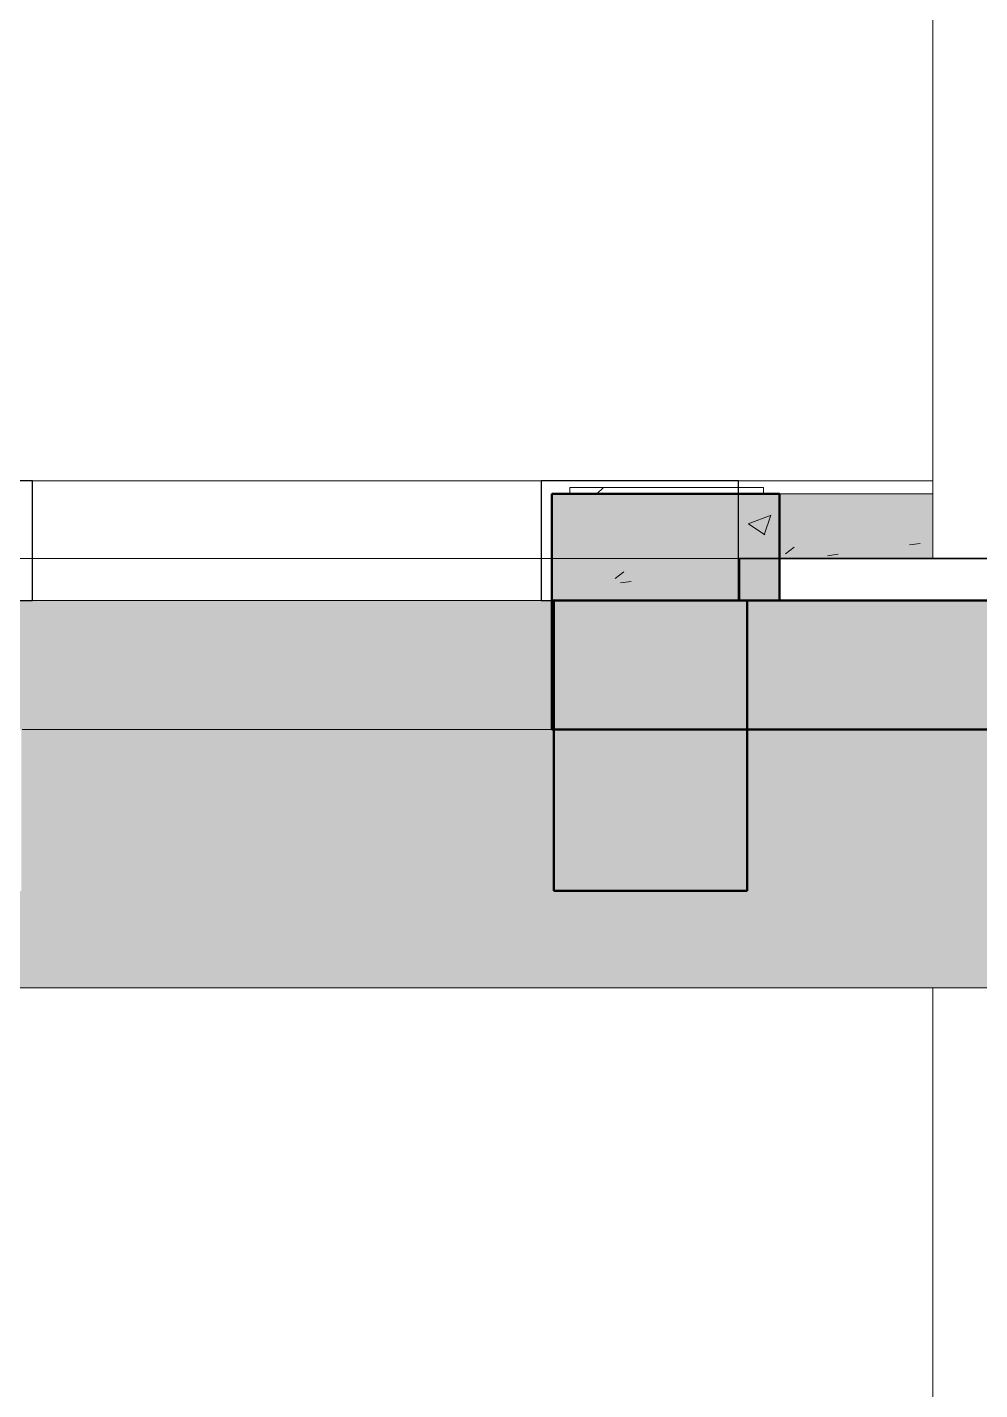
# Model space of a CAD drawing. Header units: millimetres. Extents: x -29259 to 87313, y -139821 to 46728.
# Drawn here: x 8904 to 10380, y -76959 to -74849 of the extents above; entities that cross this region are included whole.
import ezdxf

# ---------------------------------------------------------------- set-up
doc = ezdxf.new("R2010")
doc.units = ezdxf.units.MM
doc.linetypes.add('Centre', pattern=[31.75, 6.35, -4.7625, 15.875, -4.7625])
for name, color, linetype, lineweight in [('A-FLOR', 192, 'Continuous', 9), ('A-FLOR-LEVL', 51, 'Continuous', 9), ('A-FLOR-PATT', 8, 'Continuous', 18), ('A-WALL', 113, 'Continuous', 18), ('A-WALL-PATT', 111, 'Continuous', 18), ('Proposed Equipment', 1, 'Continuous', 9), ('Proposed Structure', 5, 'Continuous', 9), ('S-BEAM', 12, 'Continuous', 9), ('S-COLS', 52, 'Continuous', 18), ('S-FSTN', 2, 'Continuous', 9), ('SF - R6 - Mech - Copy_dwg', 8, 'Continuous', 9), ('SF-BREAK THROUGH_dwg', 8, 'Continuous', 9)]:
    doc.layers.add(name, color=color, linetype=linetype, lineweight=lineweight)
pattern_1 = [(50, (8690.73, 6935), (364.368, -31.878), [38.1, -419.1]), (355, (8690.73, 6935), (-70.486, 382.113), [30.48, -335.28]), (100.451, (8721.1, 6932.34), (293.885, 350.233), [32.38, -356.18]), (46.184, (8690.73, 7036.6), (542.16, -84.086), [57.15, -628.65]), (96.636, (8735.9, 7029.6), (474.805, 494.855), [48.57, -534.27]), (351.184, (8690.73, 7036.6), (474.81, 494.85), [45.72, -502.92]), (21, (8741.53, 7011.2), (303.228, -204.53), [38.1, -419.1]), (326, (8741.53, 7011.2), (123.604, 368.376), [30.48, -335.28]), (71.451, (8766.8, 6994.16), (426.834, 163.843), [32.38, -356.18]), (37.5, (8690.73, 6935), (6.1766, 169.11), [16.764, -314.452, 16.764, -323.596, -336.55]), (37.5, (8690.73, 6935), (6.1766, 169.11), [-671.576, 16.764, -319.786]), (7.5, (8690.73, 6935), (133.639, 200.3615), [16.764, -177.292, 16.764, -306.832, -128.27]), (7.5, (8690.73, 6935), (133.639, 200.3615), [-517.652, 16.764, -111.506]), (327.5, (8577.45, 6935), (271.1818, -11.4584), [16.764, -110.236, 16.764, -379.476, -525.78]), (327.5, (8577.45, 6935), (271.1818, -11.4584), [-523.24, 16.764, -509.016]), (317.5, (8526.65, 6935), (296.259, 50.853), [16.764, -148.336, 16.764, -246.38, -373.38]), (317.5, (8526.65, 6935), (296.259, 50.853), [-428.244, 16.764, -356.616])]

# ---------------------------------------------------------------- blocks, each defined once
blk = doc.blocks.new('Family - 1211416-SECTION AA')
at = {"layer": 'S-FSTN'}
h = blk.add_hatch(dxfattribs=at)
h.set_pattern_fill('FP_1', color=256, style=0, pattern_type=2)
h.set_pattern_definition([(45, (8690.73, 6935), (-251.447, 251.447), []), (45, (8690.73, 7316), (-251.447, 251.447), [])])
h.paths.add_polyline_path([(13137.5, 8330), (13437.5, 8330), (13437.5, 8340), (13137.5, 8340)])
at = {"layer": 'S-FSTN', "color": 250}
for p, q in [((13437.5, 8340), (13137.5, 8340)), ((13137.5, 8340), (13137.5, 8330)), ((13437.5, 8330), (13437.5, 8340)), ((13137.5, 8330), (13437.5, 8330))]:
    blk.add_line(p, q, dxfattribs=at)
blk = doc.blocks.new('Roaster Building_ST_RVT2022_detached_rvt-1-SECTION AA')
at = {"layer": 'A-FLOR-PATT', "lineweight": 9}
h = blk.add_hatch(color=254, dxfattribs=at)
h.paths.add_polyline_path([(9504.9, 7965), (9931.6, 7965), (9931.6, 8165), (5800, 8165), (5800, 7965), (9318.5, 7965)])
h.paths.add_polyline_path([(14300, 7965), (14300, 8165), (13109.7, 8165), (13109.7, 7965), (14257.6, 7965)])
h.paths.add_polyline_path([(12290.3, 7965), (12290.3, 8165), (10886.4, 8165), (10886.4, 7965), (12207.4, 7965)])
at = {"layer": 'A-WALL-PATT', "lineweight": 9}
h = blk.add_hatch(dxfattribs=at)
h.set_pattern_fill('FP_4', color=254, style=0, pattern_type=2)
h.set_pattern_definition(pattern_1)
h.paths.add_polyline_path([(13109.7, 8165), (13462.5, 8165), (13462.5, 8330), (13109.7, 8330), (13109.7, 8190.6)])
h = blk.add_hatch(dxfattribs=at)
h.set_pattern_fill('FP_4', color=254, style=0, pattern_type=2)
h.set_pattern_definition(pattern_1)
h.paths.add_polyline_path([(13462.5, 8230), (13700, 8230), (13700, 8330), (13462.5, 8330), (13462.5, 8282.6)])
at = {"layer": 'S-BEAM', "lineweight": 5}
blk.add_hatch(color=256, dxfattribs=at).paths.add_polyline_path([(13112.5, 7715), (13412.5, 7715), (13412.5, 8165), (13112.5, 8165), (13112.5, 7914.6)])
at = {"layer": 'A-FLOR', "color": 90, "lineweight": 35}
for p, q in [((14300, 8165), (13109.7, 8165)), ((13109.7, 8165), (13109.7, 7965)), ((13109.7, 7965), (13900, 7965))]:
    blk.add_line(p, q, dxfattribs=at)
at = {"layer": 'A-FLOR', "color": 250}
blk.add_line((13111.3, 7965), (12288.7, 7965), dxfattribs=at)
at = {"layer": 'A-WALL', "color": 130, "lineweight": 25}
for p, q in [((13462.5, 8330), (13109.7, 8330)), ((13109.7, 8330), (13109.7, 8165)), ((13462.5, 8165), (13462.5, 8330)), ((13109.7, 8165), (13112.5, 8165)), ((13412.5, 8165), (13462.5, 8165))]:
    blk.add_line(p, q, dxfattribs=at)
at = {"layer": 'A-WALL', "color": 250, "lineweight": 9}
for p, q in [((13700, 8330), (13462.5, 8330)), ((13112.5, 8165), (13412.5, 8165))]:
    blk.add_line(p, q, dxfattribs=at)
at = {"layer": 'S-BEAM', "color": 250}
for p, q in [((13412.5, 8165), (13112.5, 8165)), ((6200, 7565), (13900, 7565))]:
    blk.add_line(p, q, dxfattribs=at)
at = {"layer": 'S-BEAM', "color": 90, "lineweight": 35}
for p, q in [((13112.5, 8165), (13112.5, 7715)), ((13412.5, 7715), (13412.5, 8165)), ((13112.5, 7715), (13412.5, 7715))]:
    blk.add_line(p, q, dxfattribs=at)
at = {"layer": 'S-COLS', "color": 250, "lineweight": 9}
for p, q in [((13700, 8230), (13700, 12285)), ((13700, 3600), (13700, 7565))]:
    blk.add_line(p, q, dxfattribs=at)
at = {"layer": 'S-FSTN', "color": 250, "lineweight": 9}
blk.add_blockref('Family - 1211416-SECTION AA', (0, 0), dxfattribs=at)
blk = doc.blocks.new('Roaster Building_ST_RVT2022 _SST__rvt-1-SECTION AA')
at = {"layer": 'A-FLOR', "lineweight": 5}
blk.add_hatch(color=50, dxfattribs=at).paths.add_polyline_path([(12673.4, 7965), (13109.7, 7965), (13109.7, 8165), (12290.3, 8165), (12290.3, 7965), (12628.4, 7965)])
at = {"layer": 'A-FLOR-PATT', "lineweight": 9}
h = blk.add_hatch(color=254, dxfattribs=at)
h.paths.add_polyline_path([(5800, 7965), (9931.6, 7965), (9931.6, 8165), (5800, 8165), (5800, 8006.6)])
h.paths.add_polyline_path([(14300, 7965), (14300, 8165), (13109.7, 8165), (13109.7, 7965), (14257.6, 7965)])
h.paths.add_polyline_path([(12290.3, 7965), (12290.3, 8165), (10886.4, 8165), (10886.4, 7965), (12207.4, 7965)])
at = {"layer": 'A-WALL', "lineweight": 5}
blk.add_hatch(color=50, dxfattribs=at).paths.add_polyline_path([(13462.5, 8230), (13700, 8230), (13700, 8330), (13462.5, 8330), (13462.5, 8282.6)])
at = {"layer": 'A-WALL-PATT', "lineweight": 9}
blk.add_hatch(color=254, dxfattribs=at).paths.add_polyline_path([(13109.7, 8165), (13462.5, 8165), (13462.5, 8330), (13109.7, 8330), (13109.7, 8190.6)])
at = {"layer": 'S-BEAM', "lineweight": 5}
for color, points in [(9, [(13112.5, 7715), (13412.5, 7715), (13412.5, 8165), (13112.5, 8165), (13112.5, 7914.6)]), (50, [(6200, 7565), (13900, 7565), (13900, 7690), (13890, 7690), (13890, 7965), (13412.5, 7965), (13412.5, 7715), (13112.5, 7715), (13112.5, 7965), (12287.5, 7965), (12287.5, 7715), (11987.5, 7715), (11987.5, 7965), (11249, 7965), (11249, 7715), (10949, 7715), (10949, 7965), (9869, 7965), (9869, 7715), (9569, 7715), (9569, 7965), (6210, 7965), (6210, 7690), (6200, 7690)])]:
    blk.add_hatch(color=color, dxfattribs=at).paths.add_polyline_path(points)
at = {"layer": 'A-FLOR', "color": 255, "lineweight": 50}
for p, q in [((14300, 8165), (13109.7, 8165)), ((13109.7, 8165), (13109.7, 7965)), ((13109.7, 7965), (13900, 7965))]:
    blk.add_line(p, q, dxfattribs=at)
at = {"layer": 'A-FLOR', "color": 7, "lineweight": 18}
blk.add_line((13111.3, 7965), (12288.7, 7965), dxfattribs=at)
at = {"layer": 'A-WALL', "color": 255, "lineweight": 50}
for p, q in [((13462.5, 8330), (13109.7, 8330)), ((13109.7, 8330), (13109.7, 8165)), ((13462.5, 8165), (13462.5, 8330)), ((13109.7, 8165), (13112.5, 8165)), ((13412.5, 8165), (13462.5, 8165))]:
    blk.add_line(p, q, dxfattribs=at)
at = {"layer": 'A-WALL', "color": 7}
for p, q in [((13700, 8330), (13462.5, 8330)), ((13112.5, 8165), (13412.5, 8165))]:
    blk.add_line(p, q, dxfattribs=at)
at = {"layer": 'S-BEAM', "color": 7, "lineweight": 18}
for p, q in [((13412.5, 8165), (13112.5, 8165)), ((6200, 7565), (13900, 7565))]:
    blk.add_line(p, q, dxfattribs=at)
at = {"layer": 'S-BEAM', "color": 255, "lineweight": 50}
for p, q in [((13112.5, 8165), (13112.5, 7715)), ((13412.5, 7715), (13412.5, 8165)), ((13112.5, 7715), (13412.5, 7715))]:
    blk.add_line(p, q, dxfattribs=at)
at = {"layer": 'S-COLS', "color": 250, "lineweight": 9}
for p, q in [((13700, 8230), (13700, 12285)), ((13700, 3600), (13700, 7565))]:
    blk.add_line(p, q, dxfattribs=at)
blk = doc.blocks.new('SF - R6 - Mech - Copy_dwg_A$Ce8b5ea33-777159-SECTION AA')
at = {"layer": 'Proposed Structure'}
for p, q in [((12250, 8230), (12050, 8230)), ((12304.9, 8230), (12370, 8230)), ((12370, 8230), (12304.9, 8230)), ((12681, 8230), (12372.2, 8230)), ((12372.2, 8230), (12681, 8230)), ((12691, 8230), (12382.3, 8230)), ((12382.3, 8230), (12691, 8230)), ((12666.8, 8230), (12677.5, 8230)), ((12666.8, 8230), (12677.5, 8230)), ((12677.5, 8230), (12678, 8230)), ((12677.5, 8230), (12678, 8230)), ((12677.5, 8230), (12678, 8230)), ((12677.5, 8230), (12678, 8230)), ((12678, 8230), (12679.2, 8230)), ((12679.2, 8230), (12678, 8230)), ((12678, 8230), (12679.2, 8230)), ((12679.2, 8230), (12681, 8230)), ((12681, 8230), (12679.2, 8230)), ((12679.2, 8230), (12681, 8230)), ((12681, 8230), (12691, 8230)), ((12709, 8230), (12691, 8230)), ((12709, 8230), (12691, 8230)), ((12709, 8230), (12691, 8230)), ((12709, 8230), (12691, 8230)), ((12709, 8230), (13017.7, 8230)), ((13017.7, 8230), (12709, 8230)), ((12719, 8230), (12709, 8230)), ((12719, 8230), (13027.8, 8230)), ((13027.8, 8230), (12719, 8230)), ((12737.2, 8230), (12722.8, 8230)), ((12737.2, 8230), (12722.8, 8230)), ((12737.2, 8230), (12722.8, 8230)), ((12737.2, 8230), (12722.8, 8230)), ((13093.1, 8230), (13030, 8230)), ((13030, 8230), (13093.1, 8230)), ((13350, 8230), (13150, 8230))]:
    blk.add_line(p, q, dxfattribs=at)
at = {"layer": 'Proposed Structure', "flags": 128}
for points in [[(12677.5, 8230), (12666.8, 8230), (12665.5, 8230)], [(12665.5, 8230), (12666.8, 8230), (12677.5, 8230)], [(12677.5, 8230), (12666.8, 8230), (12665.5, 8230)], [(12665.5, 8230), (12666.8, 8230), (12677.5, 8230)], [(12681, 8230), (12679.2, 8230), (12678, 8230)], [(12719, 8230), (12720.8, 8230), (12722, 8230)], [(12722, 8230), (12720.8, 8230), (12719, 8230)], [(12719, 8230), (12720.8, 8230), (12722, 8230)], [(12722, 8230), (12720.8, 8230), (12719, 8230)], [(12722, 8230), (12722.8, 8230), (12737.2, 8230), (12738, 8230)], [(12738, 8230), (12737.2, 8230), (12722.8, 8230), (12722, 8230)], [(12722, 8230), (12722.8, 8230), (12737.2, 8230), (12738, 8230)], [(12738, 8230), (12737.2, 8230), (12722.8, 8230), (12722, 8230)], [(12738, 8230), (12743.5, 8230), (12746, 8230)], [(12746, 8230), (12743.5, 8230), (12738, 8230)], [(12738, 8230), (12743.5, 8230), (12746, 8230)], [(12746, 8230), (12743.5, 8230), (12738, 8230)]]:
    blk.add_lwpolyline(points, dxfattribs=at)
at = {"layer": 'Proposed Structure'}
for points, weights in [([(12666.8, 8230), (12665.5, 8230), (12665.5, 8230)], [1.6248711306, 1.75055534995, 1.75055534995]), ([(12666.8, 8230), (12665.5, 8230), (12665.5, 8230)], [1.6248711306, 1.75055534995, 1.75055534995]), ([(12666.8, 8230), (12665.5, 8230), (12665.5, 8230)], [1.6248711306, 1.75055534995, 1.75055534995]), ([(12666.8, 8230), (12665.5, 8230), (12665.5, 8230)], [1.6248711306, 1.75055534995, 1.75055534995]), ([(12666.8, 8230), (12665.5, 8230), (12665.5, 8230)], [1.6248711306, 1.75055534995, 1.75055534995]), ([(12666.8, 8230), (12665.5, 8230), (12665.5, 8230)], [1.6248711306, 1.75055534995, 1.75055534995]), ([(12666.8, 8230), (12665.5, 8230), (12665.5, 8230)], [1.6248711306, 1.75055534995, 1.75055534995]), ([(12666.8, 8230), (12665.5, 8230), (12665.5, 8230)], [1.6248711306, 1.75055534995, 1.75055534995]), ([(12722.8, 8230), (12722, 8230), (12722, 8230)], [2.37332643259, 2.55690387102, 2.55690387102]), ([(12722.8, 8230), (12722, 8230), (12722, 8230)], [2.37332643259, 2.55690387102, 2.55690387102]), ([(12722.8, 8230), (12722, 8230), (12722, 8230)], [2.37332643259, 2.55690387102, 2.55690387102]), ([(12722, 8230), (12722, 8230), (12722.8, 8230)], [2.55690387102, 2.55690387102, 2.37332643259]), ([(12722.8, 8230), (12722, 8230), (12722, 8230)], [2.37332643259, 2.55690387102, 2.55690387102]), ([(12722.8, 8230), (12722, 8230), (12722, 8230)], [2.37332643259, 2.55690387102, 2.55690387102]), ([(12722.8, 8230), (12722, 8230), (12722, 8230)], [2.37332643259, 2.55690387102, 2.55690387102]), ([(12722, 8230), (12722, 8230), (12722.8, 8230)], [2.55690387102, 2.55690387102, 2.37332643259]), ([(12722.8, 8230), (12722, 8230), (12722, 8230)], [2.37332643259, 2.55690387102, 2.55690387102]), ([(12722, 8230), (12722, 8230), (12722.8, 8230)], [2.55690387102, 2.55690387102, 2.37332643259]), ([(12722.8, 8230), (12722, 8230), (12722, 8230)], [2.37332643259, 2.55690387102, 2.55690387102]), ([(12722, 8230), (12722, 8230), (12722.8, 8230)], [2.55690387102, 2.55690387102, 2.37332643259]), ([(12737.2, 8230), (12738, 8230), (12738, 8230)], [2.37332643259, 2.55690387102, 2.55690387102]), ([(12738, 8230), (12738, 8230), (12737.2, 8230)], [2.55690387102, 2.55690387102, 2.37332643259]), ([(12738, 8230), (12738, 8230), (12737.2, 8230)], [2.55690387102, 2.55690387102, 2.37332643259]), ([(12737.2, 8230), (12738, 8230), (12738, 8230)], [2.37332643259, 2.55690387102, 2.55690387102]), ([(12738, 8230), (12738, 8230), (12737.2, 8230)], [2.55690387102, 2.55690387102, 2.37332643259]), ([(12737.2, 8230), (12738, 8230), (12738, 8230)], [2.37332643259, 2.55690387102, 2.55690387102]), ([(12737.2, 8230), (12738, 8230), (12738, 8230)], [2.37332643259, 2.55690387102, 2.55690387102]), ([(12738, 8230), (12738, 8230), (12737.2, 8230)], [2.55690387102, 2.55690387102, 2.37332643259]), ([(12737.2, 8230), (12738, 8230), (12738, 8230)], [2.37332643259, 2.55690387102, 2.55690387102]), ([(12737.2, 8230), (12738, 8230), (12738, 8230)], [2.37332643259, 2.55690387102, 2.55690387102]), ([(12738, 8230), (12738, 8230), (12737.2, 8230)], [2.55690387102, 2.55690387102, 2.37332643259]), ([(12737.2, 8230), (12738, 8230), (12738, 8230)], [2.37332643259, 2.55690387102, 2.55690387102])]:
    blk.add_rational_spline(points, weights, degree=2, dxfattribs=at)
blk = doc.blocks.new('SF - R6 - Mech - Copy_dwg-777158-SECTION AA')
at = {"color": 250, "lineweight": 9}
for p, q in [((13150, 8230), (13350, 8230)), ((13238.3, 8230), (13256.4, 8230))]:
    blk.add_line(p, q, dxfattribs=at)
at = {"layer": 'Proposed Equipment'}
blk.add_line((13016, 8230), (13016, 8230), dxfattribs=at)
blk.add_blockref('SF - R6 - Mech - Copy_dwg_A$Ce8b5ea33-777159-SECTION AA', (0, 0))
blk = doc.blocks.new('SF-BREAK THROUGH_dwg-777386-SECTION AA')
at = {"color": 30, "lineweight": 9}
for p, q in [((6300, 8230), (13698.8, 8230)), ((13698.8, 8230), (6300, 8230)), ((13236.7, 8230), (12161.3, 8230)), ((12303, 8230), (12310.7, 8230)), ((13095, 8230), (12303, 8230)), ((12310.7, 8230), (12303, 8230)), ((12314.7, 8230), (12331.3, 8230)), ((12331.3, 8230), (12314.7, 8230)), ((12342.5, 8230), (12368.1, 8230)), ((12368.1, 8230), (12342.5, 8230)), ((12383, 8230), (12383, 8230)), ((12383, 8230), (12425, 8230)), ((12425, 8230), (12383, 8230)), ((12434.9, 8230), (12496.2, 8230)), ((12496.2, 8230), (12434.9, 8230)), ((12515, 8230), (12565.6, 8230)), ((12565.6, 8230), (12515, 8230)), ((12591.3, 8230), (12641.4, 8230)), ((12641.4, 8230), (12591.3, 8230)), ((12667.9, 8230), (12724.9, 8230)), ((12724.9, 8230), (12667.9, 8230)), ((12744.4, 8230), (12818.8, 8230)), ((12818.8, 8230), (12744.4, 8230)), ((12834.9, 8230), (12889.1, 8230)), ((12889.1, 8230), (12834.9, 8230)), ((12911.7, 8230), (12953.7, 8230)), ((12953.7, 8230), (12911.7, 8230)), ((12973.5, 8230), (13009.8, 8230)), ((13009.8, 8230), (12973.5, 8230)), ((13011.9, 8230), (13011.9, 8230)), ((13023.5, 8230), (13061.6, 8230)), ((13061.6, 8230), (13023.5, 8230)), ((13064.4, 8230), (13086, 8230)), ((13086, 8230), (13064.4, 8230)), ((13087.2, 8230), (13095, 8230)), ((13095, 8230), (13087.2, 8230)), ((13398.9, 8230), (13236.7, 8230)), ((13698.8, 8230), (14298.7, 8230))]:
    blk.add_line(p, q, dxfattribs=at)
at = {"color": 30, "lineweight": 9, "flags": 128}
blk.add_lwpolyline([(14298.7, 8230), (13698.8, 8230), (6300, 8230)], dxfattribs=at)

msp = doc.modelspace()

# ---------------------------------------------------------------- linework, layer by layer
at = {"layer": 'A-FLOR', "lineweight": 35}
for p, q in [((10707.1, -75671.5), (10007.4, -75671.5)), ((10007.4, -75671.5), (10007.4, -75736.5)), ((10007.4, -75736.5), (10707.1, -75736.5))]:
    msp.add_line(p, q, dxfattribs=at)
at = {"layer": 'A-FLOR-LEVL', "linetype": 'Centre'}
msp.add_line((-6606.3, -75671.5), (18373.6, -75671.5), dxfattribs=at)
at = {"layer": 'A-WALL', "lineweight": 25}
for p, q in [((8912, -75551.5), (8761.2, -75551.5)), ((8912, -75736.5), (8912, -75551.5)), ((10006, -75551.5), (9700.1, -75551.5)), ((9700.1, -75551.5), (9700.1, -75736.5)), ((10006, -75736.5), (10006, -75551.5)), ((8761.2, -75736.5), (8912, -75736.5)), ((9700.1, -75736.5), (10006, -75736.5))]:
    msp.add_line(p, q, dxfattribs=at)
at = {"layer": 'A-WALL', "lineweight": 9}
for p, q in [((8912, -75551.5), (9690.2, -75551.5)), ((9690.2, -75551.5), (9699.7, -75551.5)), ((10307.1, -75551.5), (10006, -75551.5)), ((9690.2, -75736.5), (8912, -75736.5)), ((9699.7, -75736.5), (9690.2, -75736.5))]:
    msp.add_line(p, q, dxfattribs=at)

# ---------------------------------------------------------------- block references
at = {"lineweight": 5}
for name in ['Roaster Building_ST_RVT2022 _SST__rvt-1-SECTION AA', 'Roaster Building_ST_RVT2022_detached_rvt-1-SECTION AA']:
    msp.add_blockref(name, (-3392.9, -83901.5), dxfattribs=at)
at = {"layer": 'SF - R6 - Mech - Copy_dwg', "color": 1}
msp.add_blockref('SF - R6 - Mech - Copy_dwg-777158-SECTION AA', (-3392.9, -83901.5), dxfattribs=at)
at = {"layer": 'SF-BREAK THROUGH_dwg', "color": 30}
msp.add_blockref('SF-BREAK THROUGH_dwg-777386-SECTION AA', (-3392.9, -83901.5), dxfattribs=at)

doc.saveas('drawing.dxf')
